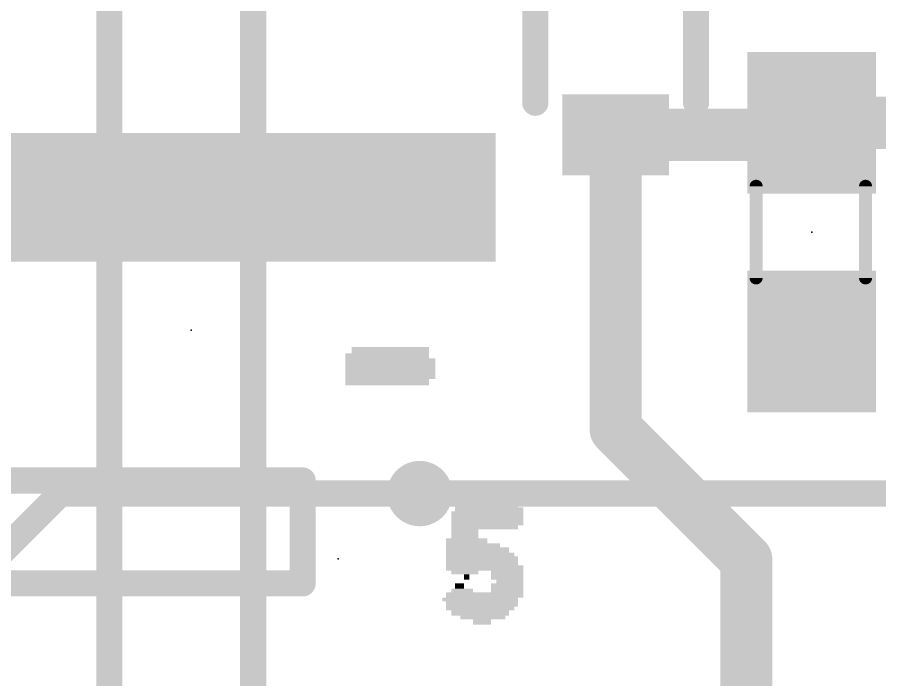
# Model space of a CAD drawing. Extents: x -33 to 53.6, y -19.6 to 58.5.
# Drawn here: x 5.76 to 12.47, y 13.03 to 18.18 of the extents above; entities that cross this region are included whole.
import ezdxf

# ---------------------------------------------------------------- set-up
doc = ezdxf.new("R2010")
doc.units = 0
for name, color, linetype in [('1', 12, 'CONTINUOUS'), ('16', 132, 'CONTINUOUS'), ('18', 110, 'CONTINUOUS'), ('21', 41, 'CONTINUOUS'), ('23', 53, 'CONTINUOUS'), ('51', 53, 'CONTINUOUS')]:
    doc.layers.add(name, color=color, linetype=linetype)

# ---------------------------------------------------------------- blocks, each defined once
blk = doc.blocks.new('RECT')
blk.add_solid([(-0.5, -0.5), (0.5, -0.5), (-0.5, 0.5), (0.5, 0.5)])
blk = doc.blocks.new('ROUNDV')
at = {"const_width": 0.5}
blk.add_lwpolyline([(0, -0.25, 1), (0, 0.25, 1), (0, -0.25)], format="xyb", dxfattribs=at)

msp = doc.modelspace()

# ---------------------------------------------------------------- linework, layer by layer
at = {"layer": '1'}
for points, const_width in [([(11.843, 17.265), (11.938, 17.36)], 0.4064), ([(11.938, 17.36), (12.788, 17.36)], 0.4064), ([(10.414, 14.979), (10.414, 17.265)], 0.4064), ([(10.414, 17.265), (11.843, 17.265)], 0.4064), ([(10.414, 14.979), (11.43, 13.963)], 0.4064), ([(2.54, 10.922), (6.096, 14.478)], 0.2032), ([(6.096, 14.478), (8.89, 14.478)], 0.2032), ([(11.43, 13.963), (11.43, 8.031)], 0.4064)]:
    msp.add_lwpolyline(points, dxfattribs=dict(at, const_width=const_width))
for points, const_width in [([(11.938, 17.4616, 1), (11.938, 17.2584)], 0.2032), ([(12.0098, 17.2882, 1), (11.8662, 17.4318)], 0.2032), ([(10.5156, 17.265, 1), (10.3124, 17.265)], 0.2032), ([(10.414, 17.3666, 1), (10.414, 17.1634)], 0.2032), ([(11.7712, 17.3368, 1), (11.9148, 17.1932)], 0.2032), ([(11.843, 17.1634, 1), (11.843, 17.3666)], 0.2032), ([(10.4858, 15.0508, 1), (10.3422, 14.9072)], 0.2032), ([(10.3124, 14.979, 1), (10.5156, 14.979)], 0.2032), ([(6.096, 14.5288, 1), (6.096, 14.4272)], 0.1016), ([(6.1319, 14.4421, 1), (6.0601, 14.5139)], 0.1016), ([(8.89, 14.4272, 1), (8.89, 14.5288)], 0.1016), ([(11.5316, 13.963, 1), (11.3284, 13.963)], 0.2032), ([(11.3582, 13.8912, 1), (11.5018, 14.0348)], 0.2032)]:
    msp.add_lwpolyline(points, format="xyb", dxfattribs=dict(at, const_width=const_width))
at = {"layer": '16', "const_width": 0.2032}
for points in [[(7.5946, 9.1694), (7.5946, 29.3878)], [(6.477, 22.606), (6.477, 8.636)], [(8.89, 14.478), (12.954, 14.478)]]:
    msp.add_lwpolyline(points, dxfattribs=at)
at = {"layer": '16', "const_width": 0.1016}
msp.add_lwpolyline([(8.89, 14.5288, 1), (8.89, 14.4272)], format="xyb", dxfattribs=at)
at = {"layer": '21', "const_width": 0.2032}
for points in [[(9.789, 19.315), (9.789, 17.515)], [(11.039, 19.315), (11.039, 17.515)], [(7.9798, 14.58), (5.4798, 14.58)], [(7.9798, 13.78), (7.9798, 14.58)], [(4.4798, 13.78), (7.9798, 13.78)]]:
    msp.add_lwpolyline(points, dxfattribs=at)
at = {"layer": '21', "const_width": 0.1016}
for points in [[(9.7382, 17.515, 1), (9.8398, 17.515)], [(10.9882, 17.515, 1), (11.0898, 17.515)], [(8.0306, 14.58, 1), (7.929, 14.58)], [(7.9798, 14.5292, 1), (7.9798, 14.6308)], [(7.929, 13.78, 1), (8.0306, 13.78)], [(7.9798, 13.7292, 1), (7.9798, 13.8308)]]:
    msp.add_lwpolyline(points, format="xyb", dxfattribs=at)
at = {"layer": '23'}
for p in [(11.938, 16.51), (7.112, 15.748), (8.255, 13.97)]:
    msp.add_point(p, dxfattribs=at)
at = {"layer": '51', "const_width": 0.1016}
for points in [[(11.506, 16.154), (11.506, 16.866)], [(12.357, 16.154), (12.357, 16.866)]]:
    msp.add_lwpolyline(points, dxfattribs=at)
at = {"layer": '51', "const_width": 0.0508}
for points in [[(11.5314, 16.866, 1), (11.4806, 16.866)], [(12.3824, 16.866, 1), (12.3316, 16.866)], [(11.4806, 16.154, 1), (11.5314, 16.154)], [(12.3316, 16.154, 1), (12.3824, 16.154)]]:
    msp.add_lwpolyline(points, format="xyb", dxfattribs=at)

# ---------------------------------------------------------------- block references
at = {"layer": '1', "xscale": 1.1, "rotation": 90}
for p in [(11.938, 17.36), (11.938, 15.66)]:
    msp.add_blockref('RECT', p, dxfattribs=at)
at = {"layer": '1', "xscale": 0.63, "yscale": 0.83, "rotation": 270}
msp.add_blockref('RECT', (10.414, 17.265), dxfattribs=at)
at = {"layer": '1', "yscale": 4.6, "rotation": 90}
msp.add_blockref('RECT', (7.1798, 16.78), dxfattribs=at)
at = {"layer": '18', "xscale": 0.508, "yscale": 0.508}
msp.add_blockref('ROUNDV', (8.89, 14.478), dxfattribs=at)
msp.add_blockref('ROUNDV', (8.89, 14.478), dxfattribs=at)
at = {"layer": '21'}
for p, xscale, yscale in [((8.637, 15.543), 0.65, 0.05), ((8.662, 15.593), 0.6, 0.05), ((8.662, 15.503), 0.7, 0.05), ((8.662, 15.453), 0.7, 0.05), ((8.662, 15.398), 0.7, 0.06), ((8.637, 15.343), 0.65, 0.05), ((9.43, 14.425), 0.39, 0.03), ((9.41, 14.39), 0.49, 0.04), ((9.43, 14.355), 0.53, 0.03), ((9.415, 14.32), 0.56, 0.04), ((9.415, 14.285), 0.56, 0.03), ((9.415, 14.25), 0.56, 0.04), ((9.395, 14.215), 0.52, 0.03), ((9.24, 14.18), 0.21, 0.04), ((9.24, 14.145), 0.21, 0.03), ((9.255, 14.11), 0.32, 0.04), ((9.305, 14.075), 0.42, 0.03), ((9.34, 14.04), 0.49, 0.04), ((9.36, 14.005), 0.53, 0.03), ((9.375, 13.97), 0.56, 0.04), ((9.375, 13.935), 0.56, 0.03), ((9.395, 13.9), 0.6, 0.04), ((9.24, 13.865), 0.21, 0.03), ((9.255, 13.83), 0.04, 0.04), ((9.57, 13.865), 0.25, 0.03), ((9.57, 13.83), 0.25, 0.04), ((9.2, 13.76), 0.07, 0.04), ((9.57, 13.76), 0.25, 0.04), ((9.59, 13.795), 0.21, 0.03), ((9.395, 13.69), 0.6, 0.04), ((9.22, 13.725), 0.17, 0.03), ((9.57, 13.725), 0.25, 0.03), ((9.36, 13.655), 0.59, 0.03), ((9.375, 13.62), 0.56, 0.04), ((9.36, 13.585), 0.53, 0.03), ((9.36, 13.55), 0.45, 0.04), ((9.38, 13.515), 0.35, 0.03), ((9.375, 13.48), 0.14, 0.04)]:
    msp.add_blockref('RECT', p, dxfattribs=dict(at, xscale=xscale, yscale=yscale))
at = {"layer": '51', "xscale": 0.5001, "yscale": 0.95, "rotation": 90}
for p in [(11.9329, 17.0903), (11.9329, 15.9219)]:
    msp.add_blockref('RECT', p, dxfattribs=at)

doc.saveas('drawing.dxf')
